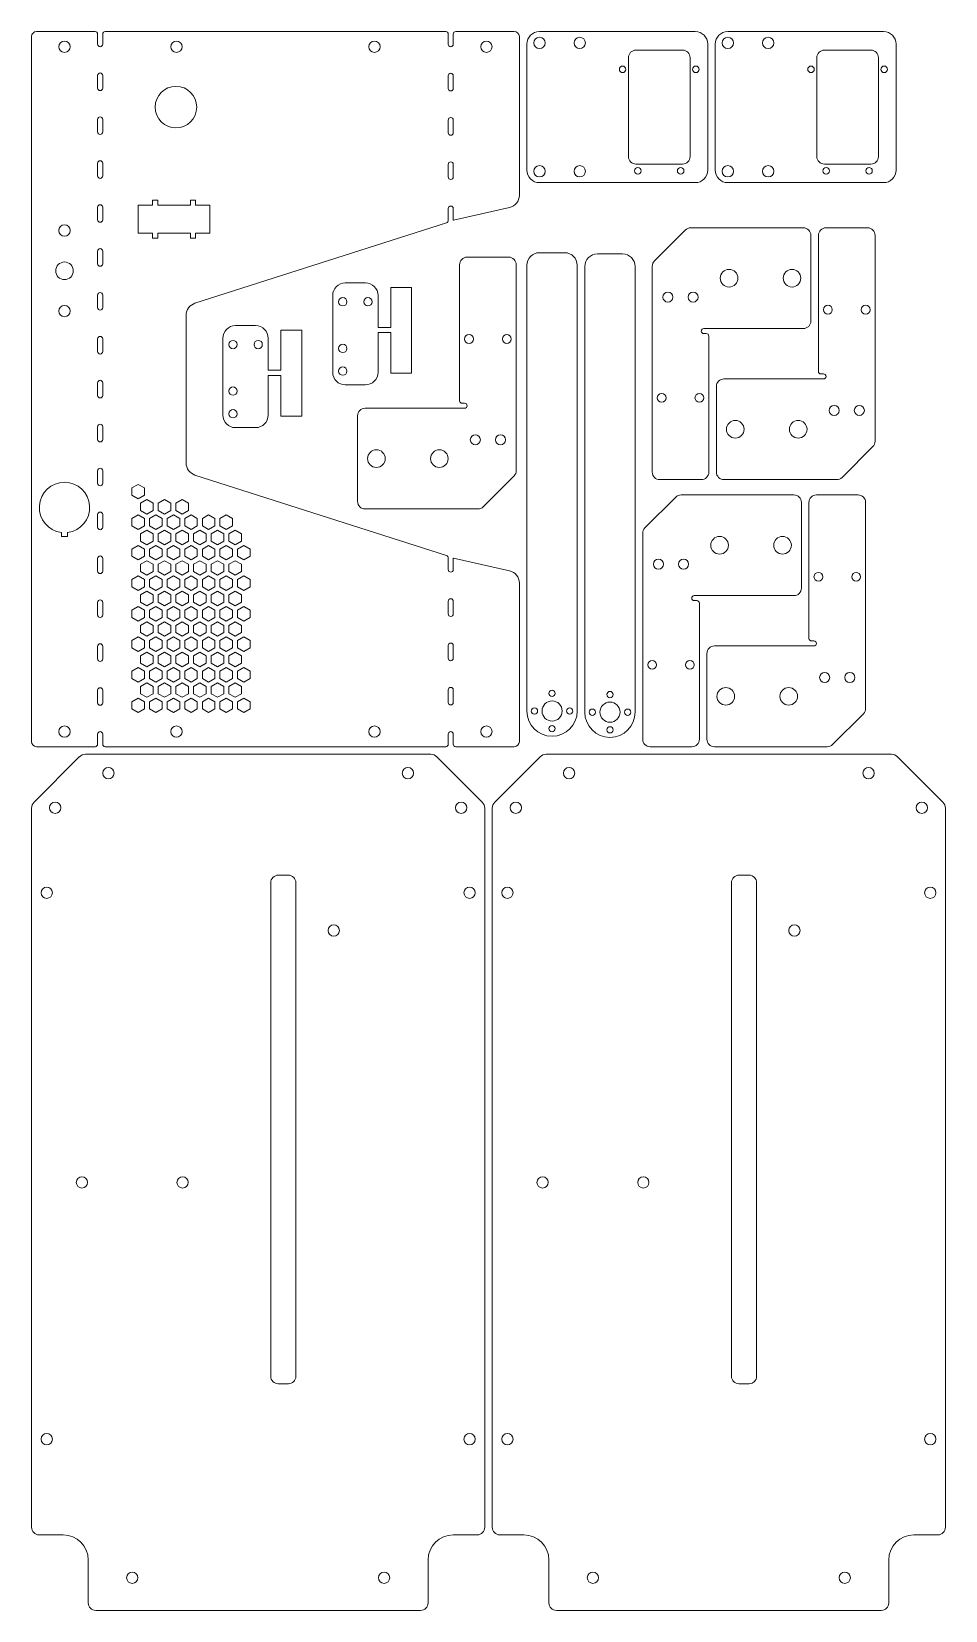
# Model space of a CAD drawing. Header units: millimetres. Extents: x -199 to 454, y -175 to 468.
# Drawn here: x 91 to 454, y -175 to 452 of the extents above; entities that cross this region are included whole.
import ezdxf

# ---------------------------------------------------------------- set-up
doc = ezdxf.new("R2010")
doc.units = ezdxf.units.MM

msp = doc.modelspace()

# ---------------------------------------------------------------- linework, layer by layer
at = {"color": 7, "linetype": 'Continuous', "lineweight": 15}
for p, q in [((92.88, 452.3), (116.13, 452.3)), ((120.13, 452.3), (255.38, 452.3)), ((259.38, 452.3), (282.63, 452.3)), ((292.63, 452.3), (354.46, 452.3)), ((367.46, 452.3), (429.28, 452.3)), ((90.88, 450.3), (90.88, 170.3)), ((117.13, 451.3), (117.13, 447.3)), ((119.13, 447.3), (119.13, 451.3)), ((256.38, 451.3), (256.38, 447.3)), ((258.38, 447.3), (258.38, 451.3)), ((284.63, 450.3), (284.63, 387.29)), ((287.63, 397.3), (287.63, 447.3)), ((359.46, 397.3), (359.46, 447.3)), ((362.46, 397.3), (362.46, 447.3)), ((434.28, 397.3), (434.28, 447.3)), ((327.96, 441.95), (327.96, 402.65)), ((349.46, 444.95), (330.96, 444.95)), ((352.46, 402.65), (352.46, 441.95)), ((402.78, 441.95), (402.78, 402.65)), ((424.28, 444.95), (405.78, 444.95)), ((427.28, 402.65), (427.28, 441.95)), ((117.13, 429.86), (117.13, 434.86)), ((119.13, 434.86), (119.13, 429.86)), ((256.38, 429.72), (256.38, 434.72)), ((258.38, 434.72), (258.38, 429.72)), ((117.13, 412.42), (117.13, 417.42)), ((119.13, 417.42), (119.13, 412.42)), ((256.38, 412.14), (256.38, 417.14)), ((258.38, 417.14), (258.38, 412.14)), ((117.13, 394.99), (117.13, 399.99)), ((119.13, 399.99), (119.13, 394.99)), ((256.38, 394.56), (256.38, 399.56)), ((258.38, 399.56), (258.38, 394.56)), ((330.96, 399.65), (349.46, 399.65)), ((405.78, 399.65), (424.28, 399.65)), ((292.63, 392.3), (354.46, 392.3)), ((367.46, 392.3), (429.28, 392.3)), ((117.13, 377.55), (117.13, 382.55)), ((119.13, 382.55), (119.13, 377.55)), ((133.23, 383.3), (138.98, 383.3)), ((133.23, 372.3), (133.23, 383.3)), ((138.98, 385.3), (140.98, 385.3)), ((138.98, 383.3), (138.98, 385.3)), ((140.98, 385.3), (140.98, 383.3)), ((140.98, 383.3), (153.98, 383.3)), ((153.98, 385.3), (155.98, 385.3)), ((153.98, 383.3), (153.98, 385.3)), ((155.98, 385.3), (155.98, 383.3)), ((155.98, 383.3), (161.73, 383.3)), ((161.73, 383.3), (161.73, 372.3)), ((155.76, 344.41), (255.69, 376.39)), ((256.38, 377.34), (256.38, 381.98)), ((258.38, 381.98), (258.38, 377.77)), ((258.46, 377.38), (280.74, 382.42)), ((138.98, 372.3), (133.23, 372.3)), ((138.98, 370.3), (138.98, 372.3)), ((140.98, 370.3), (138.98, 370.3)), ((140.98, 372.3), (140.98, 370.3)), ((153.98, 372.3), (140.98, 372.3)), ((153.98, 370.3), (153.98, 372.3)), ((155.98, 370.3), (153.98, 370.3)), ((155.98, 372.3), (155.98, 370.3)), ((161.73, 372.3), (155.98, 372.3)), ((350.53, 373.48), (338.28, 361.24)), ((352.65, 374.36), (397.44, 374.36)), ((400.44, 371.36), (400.44, 337.36)), ((403.44, 371.36), (403.44, 317.36)), ((422.94, 374.36), (406.44, 374.36)), ((425.94, 289.6), (425.94, 371.36)), ((117.13, 360.11), (117.13, 365.11)), ((119.13, 365.11), (119.13, 360.11)), ((302.63, 364.48), (292.63, 364.48)), ((325.63, 364.01), (315.63, 364.01)), ((260.9, 359.71), (260.9, 305.71)), ((280.4, 362.71), (263.9, 362.71)), ((283.4, 277.96), (283.4, 359.71)), ((287.63, 359.48), (287.63, 182.48)), ((307.63, 182.48), (307.63, 359.48)), ((310.63, 359.01), (310.63, 182.01)), ((330.63, 182.01), (330.63, 359.01)), ((337.4, 359.12), (337.4, 277.36)), ((215.49, 352.48), (223.49, 352.48)), ((117.13, 342.67), (117.13, 347.67)), ((119.13, 347.67), (119.13, 342.67)), ((210.49, 347.48), (210.49, 316.98)), ((228.49, 347.48), (228.49, 334.73)), ((233.55, 334.73), (233.55, 350.65)), ((233.55, 350.65), (241.85, 350.65)), ((241.85, 350.65), (241.85, 316.59)), ((152.28, 280.95), (152.28, 339.65)), ((171.89, 335.51), (179.89, 335.51)), ((189.95, 317.77), (189.95, 333.68)), ((189.95, 333.68), (198.26, 333.68)), ((198.26, 333.68), (198.26, 299.62)), ((228.49, 334.73), (233.55, 334.73)), ((233.55, 332.73), (228.49, 332.73)), ((228.49, 332.73), (228.49, 316.98)), ((233.55, 316.59), (233.55, 332.73)), ((397.44, 334.36), (357.9, 334.36)), ((357.9, 332.36), (358.9, 332.36)), ((117.13, 325.24), (117.13, 330.24)), ((119.13, 330.24), (119.13, 325.24)), ((166.89, 330.51), (166.89, 300.02)), ((184.89, 330.51), (184.89, 317.77)), ((359.9, 277.36), (359.9, 331.36)), ((184.89, 317.77), (189.95, 317.77)), ((189.95, 315.77), (184.89, 315.77)), ((184.89, 315.77), (184.89, 300.02)), ((189.95, 299.62), (189.95, 315.77)), ((241.85, 316.59), (233.55, 316.59)), ((365.9, 314.36), (405.44, 314.36)), ((405.44, 316.36), (404.44, 316.36)), ((117.13, 307.8), (117.13, 312.8)), ((119.13, 312.8), (119.13, 307.8)), ((215.49, 311.98), (223.49, 311.98)), ((362.9, 277.36), (362.9, 311.36)), ((223.36, 302.71), (262.9, 302.71)), ((262.9, 304.71), (261.9, 304.71)), ((117.13, 290.36), (117.13, 295.36)), ((119.13, 295.36), (119.13, 290.36)), ((171.89, 295.02), (179.89, 295.02)), ((198.26, 299.62), (189.95, 299.62)), ((220.36, 265.71), (220.36, 299.71)), ((412.82, 275.24), (425.06, 287.48)), ((117.13, 272.92), (117.13, 277.92)), ((119.13, 277.92), (119.13, 272.92)), ((255.69, 244.21), (155.76, 276.19)), ((130.71, 271.05), (133.21, 272.49)), ((130.71, 268.16), (130.71, 271.05)), ((133.21, 272.49), (135.71, 271.05)), ((135.71, 271.05), (135.71, 268.16)), ((270.27, 263.59), (282.52, 275.83)), ((340.4, 274.36), (356.9, 274.36)), ((410.7, 274.36), (365.9, 274.36)), ((133.21, 266.72), (130.71, 268.16)), ((135.71, 268.16), (133.21, 266.72)), ((134.21, 264.99), (136.71, 266.43)), ((134.21, 262.1), (134.21, 264.99)), ((136.71, 266.43), (139.21, 264.99)), ((139.21, 264.99), (139.21, 262.1)), ((141.21, 264.99), (143.71, 266.43)), ((141.21, 262.1), (141.21, 264.99)), ((143.71, 266.43), (146.21, 264.99)), ((146.21, 264.99), (146.21, 262.1)), ((148.21, 264.99), (150.71, 266.43)), ((148.21, 262.1), (148.21, 264.99)), ((150.71, 266.43), (153.21, 264.99)), ((153.21, 264.99), (153.21, 262.1)), ((346.76, 267.42), (334.51, 255.18)), ((348.88, 268.3), (393.67, 268.3)), ((396.67, 265.3), (396.67, 231.3)), ((399.67, 265.3), (399.67, 211.3)), ((419.17, 268.3), (402.67, 268.3)), ((422.17, 183.54), (422.17, 265.3)), ((117.13, 255.49), (117.13, 260.49)), ((119.13, 260.49), (119.13, 255.49)), ((130.71, 258.93), (133.21, 260.37)), ((130.71, 256.04), (130.71, 258.93)), ((133.21, 260.37), (135.71, 258.93)), ((136.71, 260.66), (134.21, 262.1)), ((135.71, 258.93), (135.71, 256.04)), ((139.21, 262.1), (136.71, 260.66)), ((137.71, 258.93), (140.21, 260.37)), ((137.71, 256.04), (137.71, 258.93)), ((140.21, 260.37), (142.71, 258.93)), ((143.71, 260.66), (141.21, 262.1)), ((142.71, 258.93), (142.71, 256.04)), ((146.21, 262.1), (143.71, 260.66)), ((144.71, 258.93), (147.21, 260.37)), ((144.71, 256.04), (144.71, 258.93)), ((147.21, 260.37), (149.71, 258.93)), ((150.71, 260.66), (148.21, 262.1)), ((149.71, 258.93), (149.71, 256.04)), ((153.21, 262.1), (150.71, 260.66)), ((151.71, 258.93), (154.21, 260.37)), ((151.71, 256.04), (151.71, 258.93)), ((154.21, 260.37), (156.71, 258.93)), ((156.71, 258.93), (156.71, 256.04)), ((158.71, 258.93), (161.21, 260.37)), ((158.71, 256.04), (158.71, 258.93)), ((161.21, 260.37), (163.71, 258.93)), ((163.71, 258.93), (163.71, 256.04)), ((165.71, 258.93), (168.21, 260.37)), ((165.71, 256.04), (165.71, 258.93)), ((168.21, 260.37), (170.71, 258.93)), ((170.71, 258.93), (170.71, 256.04)), ((268.15, 262.71), (223.36, 262.71)), ((102.71, 251.8), (102.71, 253.38)), ((105.21, 251.8), (102.71, 251.8)), ((105.21, 253.38), (105.21, 251.8)), ((133.21, 254.6), (130.71, 256.04)), ((135.71, 256.04), (133.21, 254.6)), ((134.21, 252.86), (136.71, 254.31)), ((134.21, 249.98), (134.21, 252.86)), ((136.71, 254.31), (139.21, 252.86)), ((140.21, 254.6), (137.71, 256.04)), ((139.21, 252.86), (139.21, 249.98)), ((142.71, 256.04), (140.21, 254.6)), ((141.21, 252.86), (143.71, 254.31)), ((141.21, 249.98), (141.21, 252.86)), ((143.71, 254.31), (146.21, 252.86)), ((147.21, 254.6), (144.71, 256.04)), ((146.21, 252.86), (146.21, 249.98)), ((149.71, 256.04), (147.21, 254.6)), ((148.21, 252.86), (150.71, 254.31)), ((148.21, 249.98), (148.21, 252.86)), ((150.71, 254.31), (153.21, 252.86)), ((154.21, 254.6), (151.71, 256.04)), ((153.21, 252.86), (153.21, 249.98)), ((156.71, 256.04), (154.21, 254.6)), ((155.21, 252.86), (157.71, 254.31)), ((155.21, 249.98), (155.21, 252.86)), ((157.71, 254.31), (160.21, 252.86)), ((161.21, 254.6), (158.71, 256.04)), ((160.21, 252.86), (160.21, 249.98)), ((163.71, 256.04), (161.21, 254.6)), ((162.21, 252.86), (164.71, 254.31)), ((162.21, 249.98), (162.21, 252.86)), ((164.71, 254.31), (167.21, 252.86)), ((168.21, 254.6), (165.71, 256.04)), ((167.21, 252.86), (167.21, 249.98)), ((170.71, 256.04), (168.21, 254.6)), ((169.21, 252.86), (171.71, 254.31)), ((169.21, 249.98), (169.21, 252.86)), ((171.71, 254.31), (174.21, 252.86)), ((174.21, 252.86), (174.21, 249.98)), ((333.63, 253.06), (333.63, 171.3)), ((130.71, 246.8), (133.21, 248.25)), ((130.71, 243.92), (130.71, 246.8)), ((133.21, 248.25), (135.71, 246.8)), ((136.71, 248.53), (134.21, 249.98)), ((135.71, 246.8), (135.71, 243.92)), ((139.21, 249.98), (136.71, 248.53)), ((137.71, 246.8), (140.21, 248.25)), ((137.71, 243.92), (137.71, 246.8)), ((140.21, 248.25), (142.71, 246.8)), ((143.71, 248.53), (141.21, 249.98)), ((142.71, 246.8), (142.71, 243.92)), ((146.21, 249.98), (143.71, 248.53)), ((144.71, 246.8), (147.21, 248.25)), ((144.71, 243.92), (144.71, 246.8)), ((147.21, 248.25), (149.71, 246.8)), ((150.71, 248.53), (148.21, 249.98)), ((149.71, 246.8), (149.71, 243.92)), ((153.21, 249.98), (150.71, 248.53)), ((151.71, 246.8), (154.21, 248.25)), ((151.71, 243.92), (151.71, 246.8)), ((154.21, 248.25), (156.71, 246.8)), ((157.71, 248.53), (155.21, 249.98)), ((156.71, 246.8), (156.71, 243.92)), ((160.21, 249.98), (157.71, 248.53)), ((158.71, 246.8), (161.21, 248.25)), ((158.71, 243.92), (158.71, 246.8)), ((161.21, 248.25), (163.71, 246.8)), ((164.71, 248.53), (162.21, 249.98)), ((163.71, 246.8), (163.71, 243.92)), ((167.21, 249.98), (164.71, 248.53)), ((165.71, 246.8), (168.21, 248.25)), ((165.71, 243.92), (165.71, 246.8)), ((168.21, 248.25), (170.71, 246.8)), ((171.71, 248.53), (169.21, 249.98)), ((170.71, 246.8), (170.71, 243.92)), ((174.21, 249.98), (171.71, 248.53)), ((172.71, 246.8), (175.21, 248.25)), ((172.71, 243.92), (172.71, 246.8)), ((175.21, 248.25), (177.71, 246.8)), ((177.71, 246.8), (177.71, 243.92)), ((117.13, 238.05), (117.13, 243.05)), ((119.13, 243.05), (119.13, 238.05)), ((133.21, 242.47), (130.71, 243.92)), ((135.71, 243.92), (133.21, 242.47)), ((134.21, 240.74), (136.71, 242.18)), ((134.21, 237.85), (134.21, 240.74)), ((136.71, 242.18), (139.21, 240.74)), ((140.21, 242.47), (137.71, 243.92)), ((139.21, 240.74), (139.21, 237.85)), ((142.71, 243.92), (140.21, 242.47)), ((141.21, 240.74), (143.71, 242.18)), ((141.21, 237.85), (141.21, 240.74)), ((143.71, 242.18), (146.21, 240.74)), ((147.21, 242.47), (144.71, 243.92)), ((146.21, 240.74), (146.21, 237.85)), ((149.71, 243.92), (147.21, 242.47)), ((148.21, 240.74), (150.71, 242.18)), ((148.21, 237.85), (148.21, 240.74)), ((150.71, 242.18), (153.21, 240.74)), ((154.21, 242.47), (151.71, 243.92)), ((153.21, 240.74), (153.21, 237.85)), ((156.71, 243.92), (154.21, 242.47)), ((155.21, 240.74), (157.71, 242.18)), ((155.21, 237.85), (155.21, 240.74)), ((157.71, 242.18), (160.21, 240.74)), ((161.21, 242.47), (158.71, 243.92)), ((160.21, 240.74), (160.21, 237.85)), ((163.71, 243.92), (161.21, 242.47)), ((162.21, 240.74), (164.71, 242.18)), ((162.21, 237.85), (162.21, 240.74)), ((164.71, 242.18), (167.21, 240.74)), ((168.21, 242.47), (165.71, 243.92)), ((167.21, 240.74), (167.21, 237.85)), ((170.71, 243.92), (168.21, 242.47)), ((169.21, 240.74), (171.71, 242.18)), ((169.21, 237.85), (169.21, 240.74)), ((171.71, 242.18), (174.21, 240.74)), ((175.21, 242.47), (172.71, 243.92)), ((174.21, 240.74), (174.21, 237.85)), ((177.71, 243.92), (175.21, 242.47)), ((256.38, 238.62), (256.38, 243.26)), ((258.38, 242.83), (258.38, 238.62)), ((280.74, 238.18), (258.46, 243.22)), ((130.71, 234.68), (133.21, 236.12)), ((130.71, 231.79), (130.71, 234.68)), ((133.21, 236.12), (135.71, 234.68)), ((136.71, 236.41), (134.21, 237.85)), ((135.71, 234.68), (135.71, 231.79)), ((139.21, 237.85), (136.71, 236.41)), ((137.71, 234.68), (140.21, 236.12)), ((137.71, 231.79), (137.71, 234.68)), ((140.21, 236.12), (142.71, 234.68)), ((143.71, 236.41), (141.21, 237.85)), ((142.71, 234.68), (142.71, 231.79)), ((146.21, 237.85), (143.71, 236.41)), ((144.71, 234.68), (147.21, 236.12)), ((144.71, 231.79), (144.71, 234.68)), ((147.21, 236.12), (149.71, 234.68)), ((150.71, 236.41), (148.21, 237.85)), ((149.71, 234.68), (149.71, 231.79)), ((153.21, 237.85), (150.71, 236.41)), ((151.71, 234.68), (154.21, 236.12)), ((151.71, 231.79), (151.71, 234.68)), ((154.21, 236.12), (156.71, 234.68)), ((157.71, 236.41), (155.21, 237.85)), ((156.71, 234.68), (156.71, 231.79)), ((160.21, 237.85), (157.71, 236.41)), ((158.71, 234.68), (161.21, 236.12)), ((158.71, 231.79), (158.71, 234.68)), ((161.21, 236.12), (163.71, 234.68)), ((164.71, 236.41), (162.21, 237.85)), ((163.71, 234.68), (163.71, 231.79)), ((167.21, 237.85), (164.71, 236.41)), ((165.71, 234.68), (168.21, 236.12)), ((165.71, 231.79), (165.71, 234.68)), ((168.21, 236.12), (170.71, 234.68)), ((171.71, 236.41), (169.21, 237.85)), ((170.71, 234.68), (170.71, 231.79)), ((174.21, 237.85), (171.71, 236.41)), ((172.71, 234.68), (175.21, 236.12)), ((172.71, 231.79), (172.71, 234.68)), ((175.21, 236.12), (177.71, 234.68)), ((177.71, 234.68), (177.71, 231.79)), ((284.63, 233.3), (284.63, 170.3)), ((133.21, 230.35), (130.71, 231.79)), ((135.71, 231.79), (133.21, 230.35)), ((134.21, 228.62), (136.71, 230.06)), ((134.21, 225.73), (134.21, 228.62)), ((136.71, 224.29), (134.21, 225.73)), ((136.71, 230.06), (139.21, 228.62)), ((139.21, 225.73), (136.71, 224.29)), ((140.21, 230.35), (137.71, 231.79)), ((139.21, 228.62), (139.21, 225.73)), ((142.71, 231.79), (140.21, 230.35)), ((141.21, 228.62), (143.71, 230.06)), ((141.21, 225.73), (141.21, 228.62)), ((143.71, 224.29), (141.21, 225.73)), ((143.71, 230.06), (146.21, 228.62)), ((146.21, 225.73), (143.71, 224.29)), ((147.21, 230.35), (144.71, 231.79)), ((146.21, 228.62), (146.21, 225.73)), ((149.71, 231.79), (147.21, 230.35)), ((148.21, 228.62), (150.71, 230.06)), ((148.21, 225.73), (148.21, 228.62)), ((150.71, 224.29), (148.21, 225.73)), ((150.71, 230.06), (153.21, 228.62)), ((153.21, 225.73), (150.71, 224.29)), ((154.21, 230.35), (151.71, 231.79)), ((153.21, 228.62), (153.21, 225.73)), ((156.71, 231.79), (154.21, 230.35)), ((155.21, 228.62), (157.71, 230.06)), ((155.21, 225.73), (155.21, 228.62)), ((157.71, 224.29), (155.21, 225.73)), ((157.71, 230.06), (160.21, 228.62)), ((160.21, 225.73), (157.71, 224.29)), ((161.21, 230.35), (158.71, 231.79)), ((160.21, 228.62), (160.21, 225.73)), ((163.71, 231.79), (161.21, 230.35)), ((162.21, 228.62), (164.71, 230.06)), ((162.21, 225.73), (162.21, 228.62)), ((164.71, 224.29), (162.21, 225.73)), ((164.71, 230.06), (167.21, 228.62)), ((167.21, 225.73), (164.71, 224.29)), ((168.21, 230.35), (165.71, 231.79)), ((167.21, 228.62), (167.21, 225.73)), ((170.71, 231.79), (168.21, 230.35)), ((169.21, 228.62), (171.71, 230.06)), ((169.21, 225.73), (169.21, 228.62)), ((171.71, 224.29), (169.21, 225.73)), ((171.71, 230.06), (174.21, 228.62)), ((174.21, 225.73), (171.71, 224.29)), ((175.21, 230.35), (172.71, 231.79)), ((174.21, 228.62), (174.21, 225.73)), ((177.71, 231.79), (175.21, 230.35)), ((256.38, 221.04), (256.38, 226.04)), ((258.38, 226.04), (258.38, 221.04)), ((393.67, 228.3), (354.13, 228.3)), ((354.13, 226.3), (355.13, 226.3)), ((117.13, 220.61), (117.13, 225.61)), ((119.13, 225.61), (119.13, 220.61)), ((130.71, 222.55), (133.21, 224)), ((130.71, 219.67), (130.71, 222.55)), ((133.21, 218.22), (130.71, 219.67)), ((133.21, 224), (135.71, 222.55)), ((135.71, 219.67), (133.21, 218.22)), ((135.71, 222.55), (135.71, 219.67)), ((137.71, 222.55), (140.21, 224)), ((137.71, 219.67), (137.71, 222.55)), ((140.21, 218.22), (137.71, 219.67)), ((140.21, 224), (142.71, 222.55)), ((142.71, 219.67), (140.21, 218.22)), ((142.71, 222.55), (142.71, 219.67)), ((144.71, 222.55), (147.21, 224)), ((144.71, 219.67), (144.71, 222.55)), ((147.21, 218.22), (144.71, 219.67)), ((147.21, 224), (149.71, 222.55)), ((149.71, 219.67), (147.21, 218.22)), ((149.71, 222.55), (149.71, 219.67)), ((151.71, 222.55), (154.21, 224)), ((151.71, 219.67), (151.71, 222.55)), ((154.21, 218.22), (151.71, 219.67)), ((154.21, 224), (156.71, 222.55)), ((156.71, 219.67), (154.21, 218.22)), ((156.71, 222.55), (156.71, 219.67)), ((158.71, 222.55), (161.21, 224)), ((158.71, 219.67), (158.71, 222.55)), ((161.21, 218.22), (158.71, 219.67)), ((161.21, 224), (163.71, 222.55)), ((163.71, 219.67), (161.21, 218.22)), ((163.71, 222.55), (163.71, 219.67)), ((165.71, 222.55), (168.21, 224)), ((165.71, 219.67), (165.71, 222.55)), ((168.21, 218.22), (165.71, 219.67)), ((168.21, 224), (170.71, 222.55)), ((170.71, 219.67), (168.21, 218.22)), ((170.71, 222.55), (170.71, 219.67)), ((172.71, 222.55), (175.21, 224)), ((172.71, 219.67), (172.71, 222.55)), ((175.21, 218.22), (172.71, 219.67)), ((175.21, 224), (177.71, 222.55)), ((177.71, 219.67), (175.21, 218.22)), ((177.71, 222.55), (177.71, 219.67)), ((356.13, 171.3), (356.13, 225.3)), ((134.21, 216.49), (136.71, 217.93)), ((134.21, 213.6), (134.21, 216.49)), ((136.71, 212.16), (134.21, 213.6)), ((136.71, 217.93), (139.21, 216.49)), ((139.21, 213.6), (136.71, 212.16)), ((139.21, 216.49), (139.21, 213.6)), ((141.21, 216.49), (143.71, 217.93)), ((141.21, 213.6), (141.21, 216.49)), ((143.71, 212.16), (141.21, 213.6)), ((143.71, 217.93), (146.21, 216.49)), ((146.21, 213.6), (143.71, 212.16)), ((146.21, 216.49), (146.21, 213.6)), ((148.21, 216.49), (150.71, 217.93)), ((148.21, 213.6), (148.21, 216.49)), ((150.71, 212.16), (148.21, 213.6)), ((150.71, 217.93), (153.21, 216.49)), ((153.21, 213.6), (150.71, 212.16)), ((153.21, 216.49), (153.21, 213.6)), ((155.21, 216.49), (157.71, 217.93)), ((155.21, 213.6), (155.21, 216.49)), ((157.71, 212.16), (155.21, 213.6)), ((157.71, 217.93), (160.21, 216.49)), ((160.21, 213.6), (157.71, 212.16)), ((160.21, 216.49), (160.21, 213.6)), ((162.21, 216.49), (164.71, 217.93)), ((162.21, 213.6), (162.21, 216.49)), ((164.71, 212.16), (162.21, 213.6)), ((164.71, 217.93), (167.21, 216.49)), ((167.21, 213.6), (164.71, 212.16)), ((167.21, 216.49), (167.21, 213.6)), ((169.21, 216.49), (171.71, 217.93)), ((169.21, 213.6), (169.21, 216.49)), ((171.71, 212.16), (169.21, 213.6)), ((171.71, 217.93), (174.21, 216.49)), ((174.21, 213.6), (171.71, 212.16)), ((174.21, 216.49), (174.21, 213.6)), ((117.13, 203.17), (117.13, 208.17)), ((119.13, 208.17), (119.13, 203.17)), ((130.71, 210.43), (133.21, 211.87)), ((130.71, 207.54), (130.71, 210.43)), ((133.21, 206.1), (130.71, 207.54)), ((133.21, 211.87), (135.71, 210.43)), ((135.71, 207.54), (133.21, 206.1)), ((135.71, 210.43), (135.71, 207.54)), ((137.71, 210.43), (140.21, 211.87)), ((137.71, 207.54), (137.71, 210.43)), ((140.21, 206.1), (137.71, 207.54)), ((140.21, 211.87), (142.71, 210.43)), ((142.71, 207.54), (140.21, 206.1)), ((142.71, 210.43), (142.71, 207.54)), ((144.71, 210.43), (147.21, 211.87)), ((144.71, 207.54), (144.71, 210.43)), ((147.21, 206.1), (144.71, 207.54)), ((147.21, 211.87), (149.71, 210.43)), ((149.71, 207.54), (147.21, 206.1)), ((149.71, 210.43), (149.71, 207.54)), ((151.71, 210.43), (154.21, 211.87)), ((151.71, 207.54), (151.71, 210.43)), ((154.21, 206.1), (151.71, 207.54)), ((154.21, 211.87), (156.71, 210.43)), ((156.71, 207.54), (154.21, 206.1)), ((156.71, 210.43), (156.71, 207.54)), ((158.71, 210.43), (161.21, 211.87)), ((158.71, 207.54), (158.71, 210.43)), ((161.21, 206.1), (158.71, 207.54)), ((161.21, 211.87), (163.71, 210.43)), ((163.71, 207.54), (161.21, 206.1)), ((163.71, 210.43), (163.71, 207.54)), ((165.71, 210.43), (168.21, 211.87)), ((165.71, 207.54), (165.71, 210.43)), ((168.21, 206.1), (165.71, 207.54)), ((168.21, 211.87), (170.71, 210.43)), ((170.71, 207.54), (168.21, 206.1)), ((170.71, 210.43), (170.71, 207.54)), ((172.71, 210.43), (175.21, 211.87)), ((172.71, 207.54), (172.71, 210.43)), ((175.21, 206.1), (172.71, 207.54)), ((175.21, 211.87), (177.71, 210.43)), ((177.71, 207.54), (175.21, 206.1)), ((177.71, 210.43), (177.71, 207.54)), ((256.38, 203.46), (256.38, 208.46)), ((258.38, 208.46), (258.38, 203.46)), ((362.13, 208.3), (401.67, 208.3)), ((401.67, 210.3), (400.67, 210.3)), ((134.21, 204.37), (136.71, 205.81)), ((134.21, 201.48), (134.21, 204.37)), ((136.71, 200.04), (134.21, 201.48)), ((136.71, 205.81), (139.21, 204.37)), ((139.21, 201.48), (136.71, 200.04)), ((139.21, 204.37), (139.21, 201.48)), ((141.21, 204.37), (143.71, 205.81)), ((141.21, 201.48), (141.21, 204.37)), ((143.71, 200.04), (141.21, 201.48)), ((143.71, 205.81), (146.21, 204.37)), ((146.21, 201.48), (143.71, 200.04)), ((146.21, 204.37), (146.21, 201.48)), ((148.21, 204.37), (150.71, 205.81)), ((148.21, 201.48), (148.21, 204.37)), ((150.71, 200.04), (148.21, 201.48)), ((150.71, 205.81), (153.21, 204.37)), ((153.21, 201.48), (150.71, 200.04)), ((153.21, 204.37), (153.21, 201.48)), ((155.21, 204.37), (157.71, 205.81)), ((155.21, 201.48), (155.21, 204.37)), ((157.71, 200.04), (155.21, 201.48)), ((157.71, 205.81), (160.21, 204.37)), ((160.21, 201.48), (157.71, 200.04)), ((160.21, 204.37), (160.21, 201.48)), ((162.21, 204.37), (164.71, 205.81)), ((162.21, 201.48), (162.21, 204.37)), ((164.71, 200.04), (162.21, 201.48)), ((164.71, 205.81), (167.21, 204.37)), ((167.21, 201.48), (164.71, 200.04)), ((167.21, 204.37), (167.21, 201.48)), ((169.21, 204.37), (171.71, 205.81)), ((169.21, 201.48), (169.21, 204.37)), ((171.71, 200.04), (169.21, 201.48)), ((171.71, 205.81), (174.21, 204.37)), ((174.21, 201.48), (171.71, 200.04)), ((174.21, 204.37), (174.21, 201.48)), ((359.13, 171.3), (359.13, 205.3)), ((130.71, 198.3), (133.21, 199.75)), ((130.71, 195.42), (130.71, 198.3)), ((133.21, 193.97), (130.71, 195.42)), ((133.21, 199.75), (135.71, 198.3)), ((135.71, 195.42), (133.21, 193.97)), ((135.71, 198.3), (135.71, 195.42)), ((137.71, 198.3), (140.21, 199.75)), ((137.71, 195.42), (137.71, 198.3)), ((140.21, 193.97), (137.71, 195.42)), ((140.21, 199.75), (142.71, 198.3)), ((142.71, 195.42), (140.21, 193.97)), ((142.71, 198.3), (142.71, 195.42)), ((144.71, 198.3), (147.21, 199.75)), ((144.71, 195.42), (144.71, 198.3)), ((147.21, 193.97), (144.71, 195.42)), ((147.21, 199.75), (149.71, 198.3)), ((149.71, 195.42), (147.21, 193.97)), ((149.71, 198.3), (149.71, 195.42)), ((151.71, 198.3), (154.21, 199.75)), ((151.71, 195.42), (151.71, 198.3)), ((154.21, 193.97), (151.71, 195.42)), ((154.21, 199.75), (156.71, 198.3)), ((156.71, 195.42), (154.21, 193.97)), ((156.71, 198.3), (156.71, 195.42)), ((158.71, 198.3), (161.21, 199.75)), ((158.71, 195.42), (158.71, 198.3)), ((161.21, 193.97), (158.71, 195.42)), ((161.21, 199.75), (163.71, 198.3)), ((163.71, 195.42), (161.21, 193.97)), ((163.71, 198.3), (163.71, 195.42)), ((165.71, 198.3), (168.21, 199.75)), ((165.71, 195.42), (165.71, 198.3)), ((168.21, 193.97), (165.71, 195.42)), ((168.21, 199.75), (170.71, 198.3)), ((170.71, 195.42), (168.21, 193.97)), ((170.71, 198.3), (170.71, 195.42)), ((172.71, 198.3), (175.21, 199.75)), ((172.71, 195.42), (172.71, 198.3)), ((175.21, 193.97), (172.71, 195.42)), ((175.21, 199.75), (177.71, 198.3)), ((177.71, 195.42), (175.21, 193.97)), ((177.71, 198.3), (177.71, 195.42)), ((117.13, 185.74), (117.13, 190.74)), ((119.13, 190.74), (119.13, 185.74)), ((134.21, 192.24), (136.71, 193.69)), ((134.21, 189.36), (134.21, 192.24)), ((136.71, 187.91), (134.21, 189.36)), ((136.71, 193.69), (139.21, 192.24)), ((139.21, 189.36), (136.71, 187.91)), ((139.21, 192.24), (139.21, 189.36)), ((141.21, 192.24), (143.71, 193.69)), ((141.21, 189.36), (141.21, 192.24)), ((143.71, 187.91), (141.21, 189.36)), ((143.71, 193.69), (146.21, 192.24)), ((146.21, 189.36), (143.71, 187.91)), ((146.21, 192.24), (146.21, 189.36)), ((148.21, 192.24), (150.71, 193.69)), ((148.21, 189.36), (148.21, 192.24)), ((150.71, 187.91), (148.21, 189.36)), ((150.71, 193.69), (153.21, 192.24)), ((153.21, 189.36), (150.71, 187.91)), ((153.21, 192.24), (153.21, 189.36)), ((155.21, 192.24), (157.71, 193.69)), ((155.21, 189.36), (155.21, 192.24)), ((157.71, 187.91), (155.21, 189.36)), ((157.71, 193.69), (160.21, 192.24)), ((160.21, 189.36), (157.71, 187.91)), ((160.21, 192.24), (160.21, 189.36)), ((162.21, 192.24), (164.71, 193.69)), ((162.21, 189.36), (162.21, 192.24)), ((164.71, 187.91), (162.21, 189.36)), ((164.71, 193.69), (167.21, 192.24)), ((167.21, 189.36), (164.71, 187.91)), ((167.21, 192.24), (167.21, 189.36)), ((169.21, 192.24), (171.71, 193.69)), ((169.21, 189.36), (169.21, 192.24)), ((171.71, 187.91), (169.21, 189.36)), ((171.71, 193.69), (174.21, 192.24)), ((174.21, 189.36), (171.71, 187.91)), ((174.21, 192.24), (174.21, 189.36)), ((256.38, 185.88), (256.38, 190.88)), ((258.38, 190.88), (258.38, 185.88)), ((130.71, 186.18), (133.21, 187.62)), ((130.71, 183.29), (130.71, 186.18)), ((133.21, 181.85), (130.71, 183.29)), ((133.21, 187.62), (135.71, 186.18)), ((135.71, 183.29), (133.21, 181.85)), ((135.71, 186.18), (135.71, 183.29)), ((137.71, 186.18), (140.21, 187.62)), ((137.71, 183.29), (137.71, 186.18)), ((140.21, 181.85), (137.71, 183.29)), ((140.21, 187.62), (142.71, 186.18)), ((142.71, 183.29), (140.21, 181.85)), ((142.71, 186.18), (142.71, 183.29)), ((144.71, 186.18), (147.21, 187.62)), ((144.71, 183.29), (144.71, 186.18)), ((147.21, 181.85), (144.71, 183.29)), ((147.21, 187.62), (149.71, 186.18)), ((149.71, 183.29), (147.21, 181.85)), ((149.71, 186.18), (149.71, 183.29)), ((151.71, 186.18), (154.21, 187.62)), ((151.71, 183.29), (151.71, 186.18)), ((154.21, 181.85), (151.71, 183.29)), ((154.21, 187.62), (156.71, 186.18)), ((156.71, 183.29), (154.21, 181.85)), ((156.71, 186.18), (156.71, 183.29)), ((158.71, 186.18), (161.21, 187.62)), ((158.71, 183.29), (158.71, 186.18)), ((161.21, 181.85), (158.71, 183.29)), ((161.21, 187.62), (163.71, 186.18)), ((163.71, 183.29), (161.21, 181.85)), ((163.71, 186.18), (163.71, 183.29)), ((165.71, 186.18), (168.21, 187.62)), ((165.71, 183.29), (165.71, 186.18)), ((168.21, 181.85), (165.71, 183.29)), ((168.21, 187.62), (170.71, 186.18)), ((170.71, 183.29), (168.21, 181.85)), ((170.71, 186.18), (170.71, 183.29)), ((172.71, 186.18), (175.21, 187.62)), ((172.71, 183.29), (172.71, 186.18)), ((175.21, 181.85), (172.71, 183.29)), ((175.21, 187.62), (177.71, 186.18)), ((177.71, 183.29), (175.21, 181.85)), ((177.71, 186.18), (177.71, 183.29)), ((409.05, 169.18), (421.29, 181.42)), ((117.13, 173.3), (117.13, 169.3)), ((119.13, 169.3), (119.13, 173.3)), ((256.38, 173.3), (256.38, 169.3)), ((258.38, 169.3), (258.38, 173.3)), ((109.85, 164.27), (91.9, 146.32)), ((92.88, 168.3), (116.13, 168.3)), ((249.43, 165.3), (112.33, 165.3)), ((120.13, 168.3), (255.38, 168.3)), ((269.85, 146.32), (251.9, 164.27)), ((259.38, 168.3), (282.63, 168.3)), ((292.85, 164.27), (274.9, 146.32)), ((432.43, 165.3), (295.33, 165.3)), ((336.63, 168.3), (353.13, 168.3)), ((406.93, 168.3), (362.13, 168.3)), ((452.85, 146.32), (434.9, 164.27)), ((90.88, 143.85), (90.88, -141.7)), ((270.88, -141.7), (270.88, 143.85)), ((273.88, 143.85), (273.88, -141.7)), ((453.88, -141.7), (453.88, 143.85)), ((185.88, -81.7), (185.88, 114.3)), ((188.88, 117.3), (192.88, 117.3)), ((195.88, 114.3), (195.88, -81.7)), ((368.88, -81.7), (368.88, 114.3)), ((371.88, 117.3), (375.88, 117.3)), ((378.88, 114.3), (378.88, -81.7)), ((192.88, -84.7), (188.88, -84.7)), ((375.88, -84.7), (371.88, -84.7)), ((93.88, -144.7), (103.38, -144.7)), ((258.38, -144.7), (267.88, -144.7)), ((276.88, -144.7), (286.38, -144.7)), ((441.38, -144.7), (450.88, -144.7)), ((113.38, -154.7), (113.38, -171.7)), ((248.38, -171.7), (248.38, -154.7)), ((296.38, -154.7), (296.38, -171.7)), ((431.38, -171.7), (431.38, -154.7)), ((116.38, -174.7), (245.38, -174.7)), ((299.38, -174.7), (428.38, -174.7))]:
    msp.add_line(p, q, dxfattribs=at)
for centre, radius in [((103.96, 446.3), 2.25), ((148.43, 446.3), 2.25), ((227.08, 446.3), 2.25), ((271.55, 446.3), 2.25), ((292.63, 447.8), 2.25), ((308.63, 447.8), 2.25), ((367.46, 447.8), 2.25), ((383.46, 447.8), 2.25), ((325.66, 437.3), 1.3), ((354.76, 437.3), 1.3), ((400.48, 437.3), 1.3), ((429.58, 437.3), 1.3), ((148.23, 422.3), 8.25), ((292.63, 396.8), 2.25), ((308.63, 396.8), 2.25), ((331.71, 397), 1.3), ((348.71, 397), 1.3), ((367.46, 396.8), 2.25), ((383.46, 396.8), 2.25), ((406.53, 397), 1.3), ((423.53, 397), 1.3), ((103.96, 373.3), 2.25), ((103.96, 357.3), 3.5), ((367.94, 354.36), 3.5), ((392.94, 354.36), 3.5), ((214.49, 344.98), 1.65), ((224.49, 344.98), 1.65), ((343.65, 346.86), 2), ((353.65, 346.86), 2), ((103.96, 341.3), 2.25), ((407.19, 341.86), 1.75), ((422.19, 341.86), 1.75), ((170.89, 328.01), 1.65), ((180.89, 328.01), 1.65), ((214.49, 326.48), 1.65), ((264.65, 330.21), 1.75), ((279.65, 330.21), 1.75), ((214.49, 317.48), 1.65), ((170.89, 309.52), 1.65), ((341.15, 306.86), 1.75), ((356.15, 306.86), 1.75), ((170.89, 300.52), 1.65), ((409.69, 301.86), 2), ((419.69, 301.86), 2), ((370.4, 294.36), 3.5), ((395.4, 294.36), 3.5), ((267.15, 290.21), 2), ((277.15, 290.21), 2), ((227.86, 282.71), 3.5), ((252.86, 282.71), 3.5), ((364.17, 248.3), 3.5), ((389.17, 248.3), 3.5), ((339.88, 240.8), 2), ((349.88, 240.8), 2), ((403.42, 235.8), 1.75), ((418.42, 235.8), 1.75), ((337.38, 200.8), 1.75), ((352.38, 200.8), 1.75), ((405.92, 195.8), 2), ((415.92, 195.8), 2), ((297.63, 189.48), 1.25), ((320.63, 189.01), 1.25), ((366.63, 188.3), 3.5), ((391.63, 188.3), 3.5), ((290.63, 182.48), 1.25), ((297.63, 182.48), 4), ((304.63, 182.48), 1.25), ((313.63, 182.01), 1.25), ((320.63, 182.01), 4), ((327.63, 182.01), 1.25), ((103.96, 174.3), 2.25), ((148.43, 174.3), 2.25), ((227.08, 174.3), 2.25), ((271.55, 174.3), 2.25), ((297.63, 175.48), 1.25), ((320.63, 175.01), 1.25), ((121.38, 157.8), 2.25), ((240.38, 157.8), 2.25), ((304.38, 157.8), 2.25), ((423.38, 157.8), 2.25), ((100.25, 144.06), 2.25), ((261.51, 144.06), 2.25), ((283.25, 144.06), 2.25), ((444.51, 144.06), 2.25), ((96.88, 110.3), 2.25), ((264.88, 110.3), 2.25), ((279.88, 110.3), 2.25), ((447.88, 110.3), 2.25), ((210.88, 95.3), 2.25), ((393.88, 95.3), 2.25), ((110.88, -4.7), 2.25), ((150.88, -4.7), 2.25), ((293.88, -4.7), 2.25), ((333.88, -4.7), 2.25), ((96.88, -106.7), 2.25), ((264.88, -106.7), 2.25), ((279.88, -106.7), 2.25), ((447.88, -106.7), 2.25), ((130.88, -161.7), 2.25), ((230.88, -161.7), 2.25), ((313.88, -161.7), 2.25), ((413.88, -161.7), 2.25)]:
    msp.add_circle(centre, radius, dxfattribs=at)
for centre, radius, start, end in [((92.88, 450.3), 2, 90, 180), ((116.13, 451.3), 1, 360, 90), ((120.13, 451.3), 1, 90, 180), ((255.38, 451.3), 1, 0, 90), ((259.38, 451.3), 1, 90, 180), ((282.63, 450.3), 2, 0, 90), ((292.63, 447.3), 5, 90, 180), ((354.46, 447.3), 5, 0, 90), ((367.46, 447.3), 5, 90, 180), ((429.28, 447.3), 5, 0, 90), ((118.13, 447.3), 1, 180, 0), ((257.38, 447.3), 1, 180, 0), ((330.96, 441.95), 3, 90, 180), ((349.46, 441.95), 3, 360, 90), ((405.78, 441.95), 3, 90, 180), ((424.28, 441.95), 3, 0, 90), ((118.13, 434.86), 1, 0, 180), ((257.38, 434.72), 1, 0, 180), ((118.13, 429.86), 1, 180, 0), ((257.38, 429.72), 1, 180, 360), ((118.13, 417.42), 1, 360, 180), ((257.38, 417.14), 1, 0, 180), ((118.13, 412.42), 1, 180, 0), ((257.38, 412.14), 1, 180, 360), ((330.96, 402.65), 3, 180, 270), ((349.46, 402.65), 3, 270, 0), ((405.78, 402.65), 3, 180, 270), ((424.28, 402.65), 3, 270, 0), ((118.13, 399.99), 1, 360, 180), ((257.38, 399.56), 1, 0, 180), ((292.63, 397.3), 5, 180, 270), ((354.46, 397.3), 5, 270, 0), ((367.46, 397.3), 5, 180, 270), ((429.28, 397.3), 5, 270, 0), ((118.13, 394.99), 1, 180, 0), ((257.38, 394.56), 1, 180, 360), ((118.13, 382.55), 1, 360, 180), ((257.38, 381.98), 1, 0, 180), ((279.63, 387.29), 5, 282.74985, 0), ((118.13, 377.55), 1, 180, 0), ((255.38, 377.34), 1, 287.74467, 360), ((259.38, 377.77), 1, 180, 203.06258), ((352.65, 371.36), 3, 90, 135), ((397.44, 371.36), 3, 0, 90), ((406.44, 371.36), 3, 90, 180), ((422.94, 371.36), 3, 0, 90), ((118.13, 365.11), 1, 0, 180), ((292.63, 359.48), 5, 90, 180), ((302.63, 359.48), 5, 0, 90), ((315.63, 359.01), 5, 90, 180), ((325.63, 359.01), 5, 0, 90), ((118.13, 360.11), 1, 180, 0), ((263.9, 359.71), 3, 90, 180), ((280.4, 359.71), 3, 0, 90), ((340.4, 359.12), 3, 135, 180), ((215.49, 347.48), 5, 90, 180), ((223.49, 347.48), 5, 0, 90), ((118.13, 347.67), 1, 0, 180), ((118.13, 342.67), 1, 180, 360), ((157.28, 339.65), 5, 107.74467, 180), ((171.89, 330.51), 5, 90, 180), ((179.89, 330.51), 5, 0, 90), ((357.9, 333.36), 1, 90, 270), ((358.9, 331.36), 1, 0, 90), ((397.44, 337.36), 3, 270, 0), ((118.13, 330.24), 1, 0, 180), ((118.13, 325.24), 1, 180, 360), ((118.13, 312.8), 1, 0, 180), ((215.49, 316.98), 5, 180, 270), ((223.49, 316.98), 5, 270, 0), ((365.9, 311.36), 3, 90, 180), ((404.44, 317.36), 1, 180, 270), ((405.44, 315.36), 1, 270, 90), ((118.13, 307.8), 1, 180, 0), ((223.36, 299.71), 3, 90, 180), ((261.9, 305.71), 1, 180, 270), ((262.9, 303.71), 1, 270, 90), ((118.13, 295.36), 1, 0, 180), ((171.89, 300.02), 5, 180, 270), ((179.89, 300.02), 5, 270, 360), ((118.13, 290.36), 1, 180, 360), ((422.94, 289.6), 3, 315, 0), ((118.13, 277.92), 1, 360, 180), ((157.28, 280.95), 5, 180, 252.25533), ((280.4, 277.96), 3, 315, 0), ((340.4, 277.36), 3, 180, 270), ((356.9, 277.36), 3, 270, 0), ((365.9, 277.36), 3, 180, 270), ((103.96, 263.3), 10, 277.18076, 262.81924), ((118.13, 272.92), 1, 180, 360), ((410.7, 277.36), 3, 270, 315), ((223.36, 265.71), 3, 180, 270), ((268.15, 265.71), 3, 270, 315), ((348.88, 265.3), 3, 90, 135), ((393.67, 265.3), 3, 0, 90), ((402.67, 265.3), 3, 90, 180), ((419.17, 265.3), 3, 0, 90), ((118.13, 260.49), 1, 0, 180), ((118.13, 255.49), 1, 180, 0), ((336.63, 253.06), 3, 135, 180), ((118.13, 243.05), 1, 0, 180), ((255.38, 243.26), 1, 360, 72.25533), ((257.38, 238.62), 1, 180, 0), ((259.38, 242.83), 1, 156.93742, 180), ((118.13, 238.05), 1, 180, 0), ((279.63, 233.3), 5, 0, 77.25015), ((118.13, 225.61), 1, 0, 180), ((257.38, 226.04), 1, 0, 180), ((354.13, 227.3), 1, 90, 270), ((355.13, 225.3), 1, 0, 90), ((393.67, 231.3), 3, 270, 0), ((118.13, 220.61), 1, 180, 0), ((257.38, 221.04), 1, 180, 0), ((118.13, 208.17), 1, 0, 180), ((257.38, 208.46), 1, 0, 180), ((362.13, 205.3), 3, 90, 180), ((400.67, 211.3), 1, 180, 270), ((401.67, 209.3), 1, 270, 90), ((118.13, 203.17), 1, 180, 360), ((257.38, 203.46), 1, 180, 0), ((118.13, 190.74), 1, 0, 180), ((257.38, 190.88), 1, 0, 180), ((118.13, 185.74), 1, 180, 0), ((257.38, 185.88), 1, 180, 360), ((297.63, 182.48), 10, 180, 0), ((320.63, 182.01), 10, 180, 0), ((419.17, 183.54), 3, 315, 0), ((92.88, 170.3), 2, 180, 270), ((116.13, 169.3), 1, 270, 0), ((118.13, 173.3), 1, 0, 180), ((120.13, 169.3), 1, 180, 270), ((255.38, 169.3), 1, 270, 0), ((257.38, 173.3), 1, 0, 180), ((259.38, 169.3), 1, 180, 270), ((282.63, 170.3), 2, 270, 0), ((336.63, 171.3), 3, 180, 270), ((353.13, 171.3), 3, 270, 0), ((362.13, 171.3), 3, 180, 270), ((112.33, 161.8), 3.5, 90, 135), ((249.43, 161.8), 3.5, 45, 90), ((295.33, 161.8), 3.5, 90, 135), ((406.93, 171.3), 3, 270, 315), ((432.43, 161.8), 3.5, 45, 90), ((94.38, 143.85), 3.5, 135, 180), ((267.38, 143.85), 3.5, 360, 45), ((277.38, 143.85), 3.5, 135, 180), ((450.38, 143.85), 3.5, 0, 45), ((188.88, 114.3), 3, 90, 180), ((192.88, 114.3), 3, 0, 90), ((371.88, 114.3), 3, 90, 180), ((375.88, 114.3), 3, 0, 90), ((188.88, -81.7), 3, 180, 270), ((192.88, -81.7), 3, 270, 0), ((371.88, -81.7), 3, 180, 270), ((375.88, -81.7), 3, 270, 0), ((93.88, -141.7), 3, 180, 270), ((267.88, -141.7), 3, 270, 0), ((276.88, -141.7), 3, 180, 270), ((450.88, -141.7), 3, 270, 0), ((103.38, -154.7), 10, 0, 90), ((258.38, -154.7), 10, 90, 180), ((286.38, -154.7), 10, 0, 90), ((441.38, -154.7), 10, 90, 180), ((116.38, -171.7), 3, 180, 270), ((245.38, -171.7), 3, 270, 360), ((299.38, -171.7), 3, 180, 270), ((428.38, -171.7), 3, 270, 360)]:
    msp.add_arc(centre, radius, start, end, dxfattribs=at)

doc.saveas('drawing.dxf')
